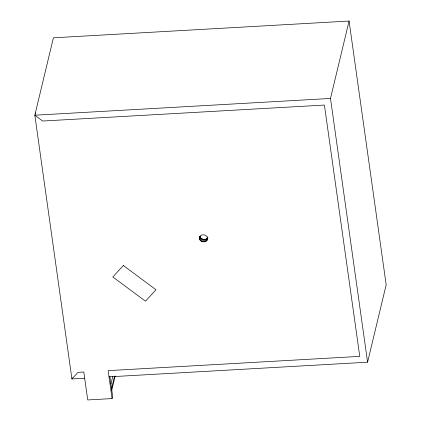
<?xml version="1.0" encoding="UTF-8"?>
<svg xmlns="http://www.w3.org/2000/svg" width="421" height="421" viewBox="0 0 421 421"><rect width="100%" height="100%" fill="white"/><g stroke="black" fill="none" stroke-linecap="round" stroke-linejoin="round"><path stroke-width="0.63" d="M207.8 237.897C207.932 244.206 197.27 242.264 199.691 236.46M207.521 239.054L207.806 236.949M72.207 377.795L71.928 378.953L84.674 378.232M110.986 383.899L112.802 376.342M111.365 389.467L114.538 376.248M111.733 390.388L115.212 375.906M109.023 376.853L367.591 362.192L386.173 284.785L349.072 21.05L53.409 37.811L34.827 115.217L71.928 378.953L78.011 372.353L83.8 372.027L87.731 399.95L112.075 398.571L112.633 396.25L109.849 376.448M199.407 238.565L199.964 236.249A4.121 3.6 13.5 0 0 203.464 239.575L206.495 239.039L207.795 237.633A4.121 3.6 13.5 0 1 203.464 239.575L200.759 238.028L199.964 236.249M199.675 239.496L200.233 237.176M200.201 240.349L200.759 238.028M200.954 241.059L201.512 238.744M201.875 241.591L202.433 239.27M202.906 241.896L203.464 239.575M203.975 241.959L204.532 239.638M205.006 241.775L205.564 239.46M205.937 241.359L206.495 239.039M206.695 240.738L207.253 238.418M207.237 239.949L207.795 237.633M367.591 362.192L330.49 98.456L349.072 21.05M199.412 237.623C200.207 233.434 207.006 234.065 207.527 238.107M330.49 98.456L34.827 115.217L42.653 121.032L324.407 105.055L359.76 356.382L108.15 370.643L112.075 398.571M35.38 112.902L35.564 114.202M123.364 265.525L112.817 276.955L145.477 301.204L156.023 289.774L123.364 265.525"/></g></svg>
